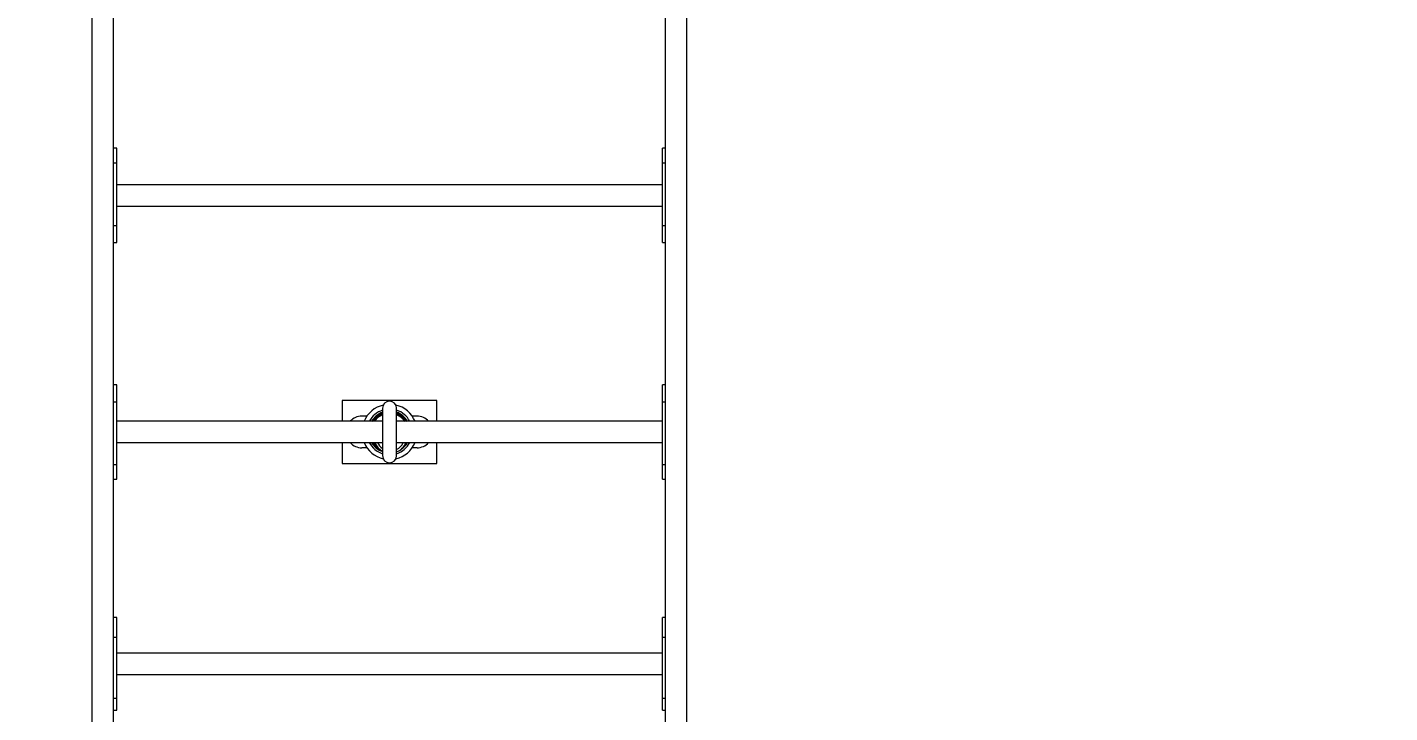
# Model space of a CAD drawing. Header units: millimetres. Extents: x -5718 to 5731, y -4937 to 4872.
# Drawn here: x 811 to 2539, y -136 to 732 of the extents above; entities that cross this region are included whole.
import ezdxf

# ---------------------------------------------------------------- set-up
doc = ezdxf.new("R2010")
doc.units = ezdxf.units.MM
for name, color, linetype in [('DIKOM_ОБЪЕКТ', 7, 'Continuous'), ('DIKOM_РАЗМЕР_ЗОНА', 7, 'Continuous'), ('DIKOM_РАЗМЕР_ОБЪЕКТА', 7, 'Continuous')]:
    doc.layers.add(name, color=color, linetype=linetype)
doc.styles.add('style1', font='arial.ttf', dxfattribs={"width": 0.8})
doc.dimstyles.new('1-50', dxfattribs={"dimtxt": 300, "dimasz": 200, "dimexe": 100, "dimexo": 0, "dimgap": 100, "dimtad": 0, "dimdec": 0, "dimtxsty": 'style1', "dimcen": 0, "dimclrd": 7, "dimclre": 7, "dimadec": 1, "dimazin": 2, "dimtfac": 1, "dimtdec": 0, "dimtmove": 1, "dimatfit": 3, "dimfxl": 0, "dimlwd": 25, "dimlwe": 18, "dimarcsym": 0})

# ---------------------------------------------------------------- blocks, each defined once
blk = doc.blocks.new('*D16')
at = {"layer": 'Defpoints', "color": 0, "transparency": 16777216}
for p in [(3730.7, 1233.1), (-2946.4, -626.4), (-2946.4, -2812.5)]:
    blk.add_point(p, dxfattribs=at)
at = {"layer": 'DIKOM_РАЗМЕР_ОБЪЕКТА', "color": 7, "lineweight": 18, "transparency": 16777216}
for p, q in [((3730.7, 1233.1), (3730.7, -2912.5)), ((-2946.4, -626.4), (-2946.4, -2912.5))]:
    blk.add_line(p, q, dxfattribs=at)
at = {"layer": 'DIKOM_РАЗМЕР_ОБЪЕКТА', "color": 7, "lineweight": 25, "transparency": 16777216}
for p, q in [((-2746.4, -2812.5), (365.8, -2812.5)), ((3530.7, -2812.5), (1283.1, -2812.5))]:
    blk.add_line(p, q, dxfattribs=at)
at = {"layer": 'DIKOM_РАЗМЕР_ОБЪЕКТА', "color": 7, "transparency": 16777216}
for points in [[(-2746.4, -2779.2), (-2746.4, -2845.9), (-2946.4, -2812.5)], [(3530.7, -2779.2), (3530.7, -2845.9), (3730.7, -2812.5)]]:
    blk.add_solid(points, dxfattribs=at)
at = {"layer": 'DIKOM_РАЗМЕР_ОБЪЕКТА', "color": 0, "transparency": 16777216, "insert": (824.5, -2812.5), "char_height": 300, "attachment_point": 5, "style": 'style1'}
blk.add_mtext('6650', dxfattribs=at)
blk = doc.blocks.new('*D14')
at = {"layer": 'Defpoints', "color": 0, "transparency": 16777216}
for p in [(5730.7, 1374.7), (-4872.5, -1263.2), (-4872.5, -4740)]:
    blk.add_point(p, dxfattribs=at)
at = {"layer": 'DIKOM_РАЗМЕР_ЗОНА', "color": 7, "lineweight": 18, "transparency": 16777216}
for p, q in [((5730.7, 1374.7), (5730.7, -4840)), ((-4872.5, -1263.2), (-4872.5, -4840))]:
    blk.add_line(p, q, dxfattribs=at)
at = {"layer": 'DIKOM_РАЗМЕР_ЗОНА', "color": 7, "lineweight": 25, "transparency": 16777216}
for p, q in [((-4672.5, -4740), (259.6, -4740)), ((5530.7, -4740), (1339.3, -4740))]:
    blk.add_line(p, q, dxfattribs=at)
at = {"layer": 'DIKOM_РАЗМЕР_ЗОНА', "color": 7, "transparency": 16777216}
for points in [[(-4672.5, -4706.7), (-4672.5, -4773.3), (-4872.5, -4740)], [(5530.7, -4706.7), (5530.7, -4773.3), (5730.7, -4740)]]:
    blk.add_solid(points, dxfattribs=at)
at = {"layer": 'DIKOM_РАЗМЕР_ЗОНА', "color": 0, "transparency": 16777216, "insert": (799.5, -4740), "char_height": 300, "attachment_point": 5, "style": 'style1'}
blk.add_mtext('10600', dxfattribs=at)

msp = doc.modelspace()

# ---------------------------------------------------------------- linework, layer by layer
at = {"layer": 'DIKOM_ОБЪЕКТ', "color": 7, "linetype": 'Continuous', "lineweight": 15}
for p, q in [((893.3, -312.4), (893.3, 1051.3)), ((1620.3, -312.4), (1620.3, 1003.7)), ((920.3, -312.4), (920.3, 974.6)), ((1647.3, -312.4), (1647.3, 977.7)), ((924.3, 579.3), (920.3, 579.3)), ((924.3, 560.8), (924.3, 579.3)), ((1620.3, 579.3), (1616.3, 579.3)), ((1616.3, 560.8), (1616.3, 579.3)), ((920.3, 560.8), (924.3, 560.8)), ((924.3, 481.1), (924.3, 560.8)), ((1616.3, 560.8), (1620.3, 560.8)), ((1616.3, 481.1), (1616.3, 560.8)), ((1616.3, 532.9), (924.3, 532.9)), ((924.3, 505.9), (1616.3, 505.9)), ((920.3, 481.1), (924.3, 481.1)), ((924.3, 459.5), (924.3, 481.1)), ((1616.3, 481.1), (1620.3, 481.1)), ((1616.3, 459.5), (1616.3, 481.1)), ((920.3, 459.5), (924.3, 459.5)), ((1616.3, 459.5), (1620.3, 459.5)), ((924.3, 279.5), (920.3, 279.5)), ((924.3, 257.9), (924.3, 279.5)), ((1620.3, 279.5), (1616.3, 279.5)), ((1616.3, 257.9), (1616.3, 279.5)), ((1210.3, 259.6), (1210.3, 233.1)), ((1330.3, 259.6), (1210.3, 259.6)), ((1330.3, 233.1), (1330.3, 259.6)), ((920.3, 257.9), (924.3, 257.9)), ((924.3, 178.2), (924.3, 257.9)), ((1261.3, 249.6), (1261.3, 189.6)), ((1279.3, 189.6), (1279.3, 249.6)), ((1616.3, 257.9), (1620.3, 257.9)), ((1616.3, 178.2), (1616.3, 257.9)), ((1261.3, 233.1), (924.3, 233.1)), ((1241.6, 239.6), (1235.1, 239.6)), ((1616.3, 233.1), (1279.3, 233.1)), ((1305.1, 239.6), (1299, 239.6)), ((924.3, 206.1), (1261.3, 206.1)), ((1210.3, 206.1), (1210.3, 179.6)), ((1241.6, 199.6), (1235.1, 199.6)), ((1279.3, 206.1), (1616.3, 206.1)), ((1291.3, 206.1), (1290.4, 204.8)), ((1290.4, 204.7), (1291.4, 206.1)), ((1305.1, 199.6), (1299, 199.6)), ((1330.3, 179.6), (1330.3, 206.1)), ((920.3, 178.2), (924.3, 178.2)), ((924.3, 159.8), (924.3, 178.2)), ((1210.3, 179.6), (1330.3, 179.6)), ((1616.3, 178.2), (1620.3, 178.2)), ((1616.3, 159.8), (1616.3, 178.2)), ((920.3, 159.8), (924.3, 159.8)), ((1616.3, 159.8), (1620.3, 159.8)), ((924.3, -15.5), (920.3, -15.5)), ((924.3, -40.6), (924.3, -15.5)), ((1620.3, -15.5), (1616.3, -15.5)), ((1616.3, -40.6), (1616.3, -15.5)), ((920.3, -40.6), (924.3, -40.6)), ((924.3, -117.9), (924.3, -40.6)), ((1616.3, -40.6), (1620.3, -40.6)), ((1616.3, -117.9), (1616.3, -40.6)), ((1616.3, -60.6), (924.3, -60.6)), ((924.3, -87.6), (1616.3, -87.6)), ((920.3, -117.9), (924.3, -117.9)), ((924.3, -132.8), (924.3, -117.9)), ((1616.3, -117.9), (1620.3, -117.9)), ((1616.3, -132.8), (1616.3, -117.9)), ((920.3, -132.8), (924.3, -132.8)), ((1616.3, -132.8), (1620.3, -132.8))]:
    msp.add_line(p, q, dxfattribs=at)
at = {"layer": 'DIKOM_ОБЪЕКТ', "color": 7, "linetype": 'Continuous', "lineweight": 15, "flags": 128}
msp.add_lwpolyline([(1251.1, 206.1), (1251.1, 206.1), (1252.8, 203.9)], dxfattribs=at)
at = {"layer": 'DIKOM_ОБЪЕКТ', "color": 7, "linetype": 'Continuous', "lineweight": 15}
for centre, radius, start, end in [((1270.3, 219.6), 35, 103.2615, 157.3119), ((1270.3, 219.6), 29, 108.097, 152.2289), ((1270.3, 219.6), 26.5, 109.8617, 149.3611), ((1270.3, 219.6), 25.7, 110.4576, 148.3808), ((1270.3, 219.6), 25, 111.109, 147.3017), ((1270.3, 219.6), 25, 111.0914, 147.3311), ((1270.3, 219.6), 24.2, 111.7856, 146.172), ((1270.3, 249.6), 9, 0, 180), ((1270.3, 219.6), 35, 22.6881, 76.7385), ((1270.3, 219.6), 29, 27.7711, 71.903), ((1270.3, 219.6), 26.5, 30.6389, 70.1383), ((1270.3, 219.6), 25.7, 31.6192, 69.5424), ((1270.3, 219.6), 25, 32.6983, 68.891), ((1270.3, 219.6), 25, 32.6689, 68.9086), ((1270.3, 219.6), 24.2, 33.828, 68.2144), ((1235.1, 219.6), 20, 90, 137.5458), ((1270.3, 219.6), 23.5, 112.5082, 144.9547), ((1270.3, 219.6), 23.5, 35.0453, 67.4918), ((1305.1, 219.6), 20, 42.4542, 90), ((1235.1, 219.6), 20, 222.4542, 270), ((1270.3, 219.6), 35, 202.6881, 256.7385), ((1270.3, 219.6), 29, 207.7711, 251.903), ((1270.3, 219.6), 26.5, 210.6389, 250.1383), ((1270.3, 219.6), 25.8, 211.6192, 246.5677), ((1270.3, 219.6), 25, 212.6983, 237.1792), ((1270.3, 219.6), 25, 212.6689, 237.4067), ((1270.3, 219.6), 24.3, 213.828, 229.235), ((1271.4, 213.7), 21, 201.0431, 241.2458), ((1271.4, 213.7), 18, 204.7689, 235.8552), ((1270.3, 219.6), 35, 283.2615, 337.3119), ((1271.4, 213.7), 21, 292.1247, 338.9569), ((1271.4, 213.7), 18, 296.0681, 335.2311), ((1270.3, 219.6), 29, 288.097, 332.2289), ((1270.3, 219.6), 26.5, 302.3338, 329.3611), ((1270.3, 219.6), 25.8, 314.2544, 328.3808), ((1305.1, 219.6), 20, 270, 317.5458), ((1270.3, 189.6), 9, 180, 0)]:
    msp.add_arc(centre, radius, start, end, dxfattribs=at)

# ---------------------------------------------------------------- dimensions: what is measured, and where the dimension line sits
at = {"layer": 'DIKOM_РАЗМЕР_ЗОНА'}
dim = msp.add_linear_dim(base=(-4872.5, -4740), p1=(5730.7, 1374.7), p2=(-4872.5, -1263.2), text='10600', dimstyle='1-50', override={"dimscale": 1, "dimtix": 0, "dimtofl": 1, "dimtmove": 1, "dimatfit": 3}, dxfattribs=at)
dim.commit()
dim.dimension.update_dxf_attribs({"geometry": '*D14', "text_midpoint": (799.5, -4740), "dimtype": 160})
at = {"layer": 'DIKOM_РАЗМЕР_ОБЪЕКТА'}
dim = msp.add_linear_dim(base=(-2946.4, -2812.5), p1=(3730.7, 1233.1), p2=(-2946.4, -626.4), text='6650', dimstyle='1-50', override={"dimscale": 1, "dimtix": 0, "dimtofl": 1, "dimtmove": 1, "dimatfit": 3}, dxfattribs=at)
dim.commit()
dim.dimension.update_dxf_attribs({"geometry": '*D16', "text_midpoint": (824.5, -2812.5), "dimtype": 160})

doc.saveas('drawing.dxf')
